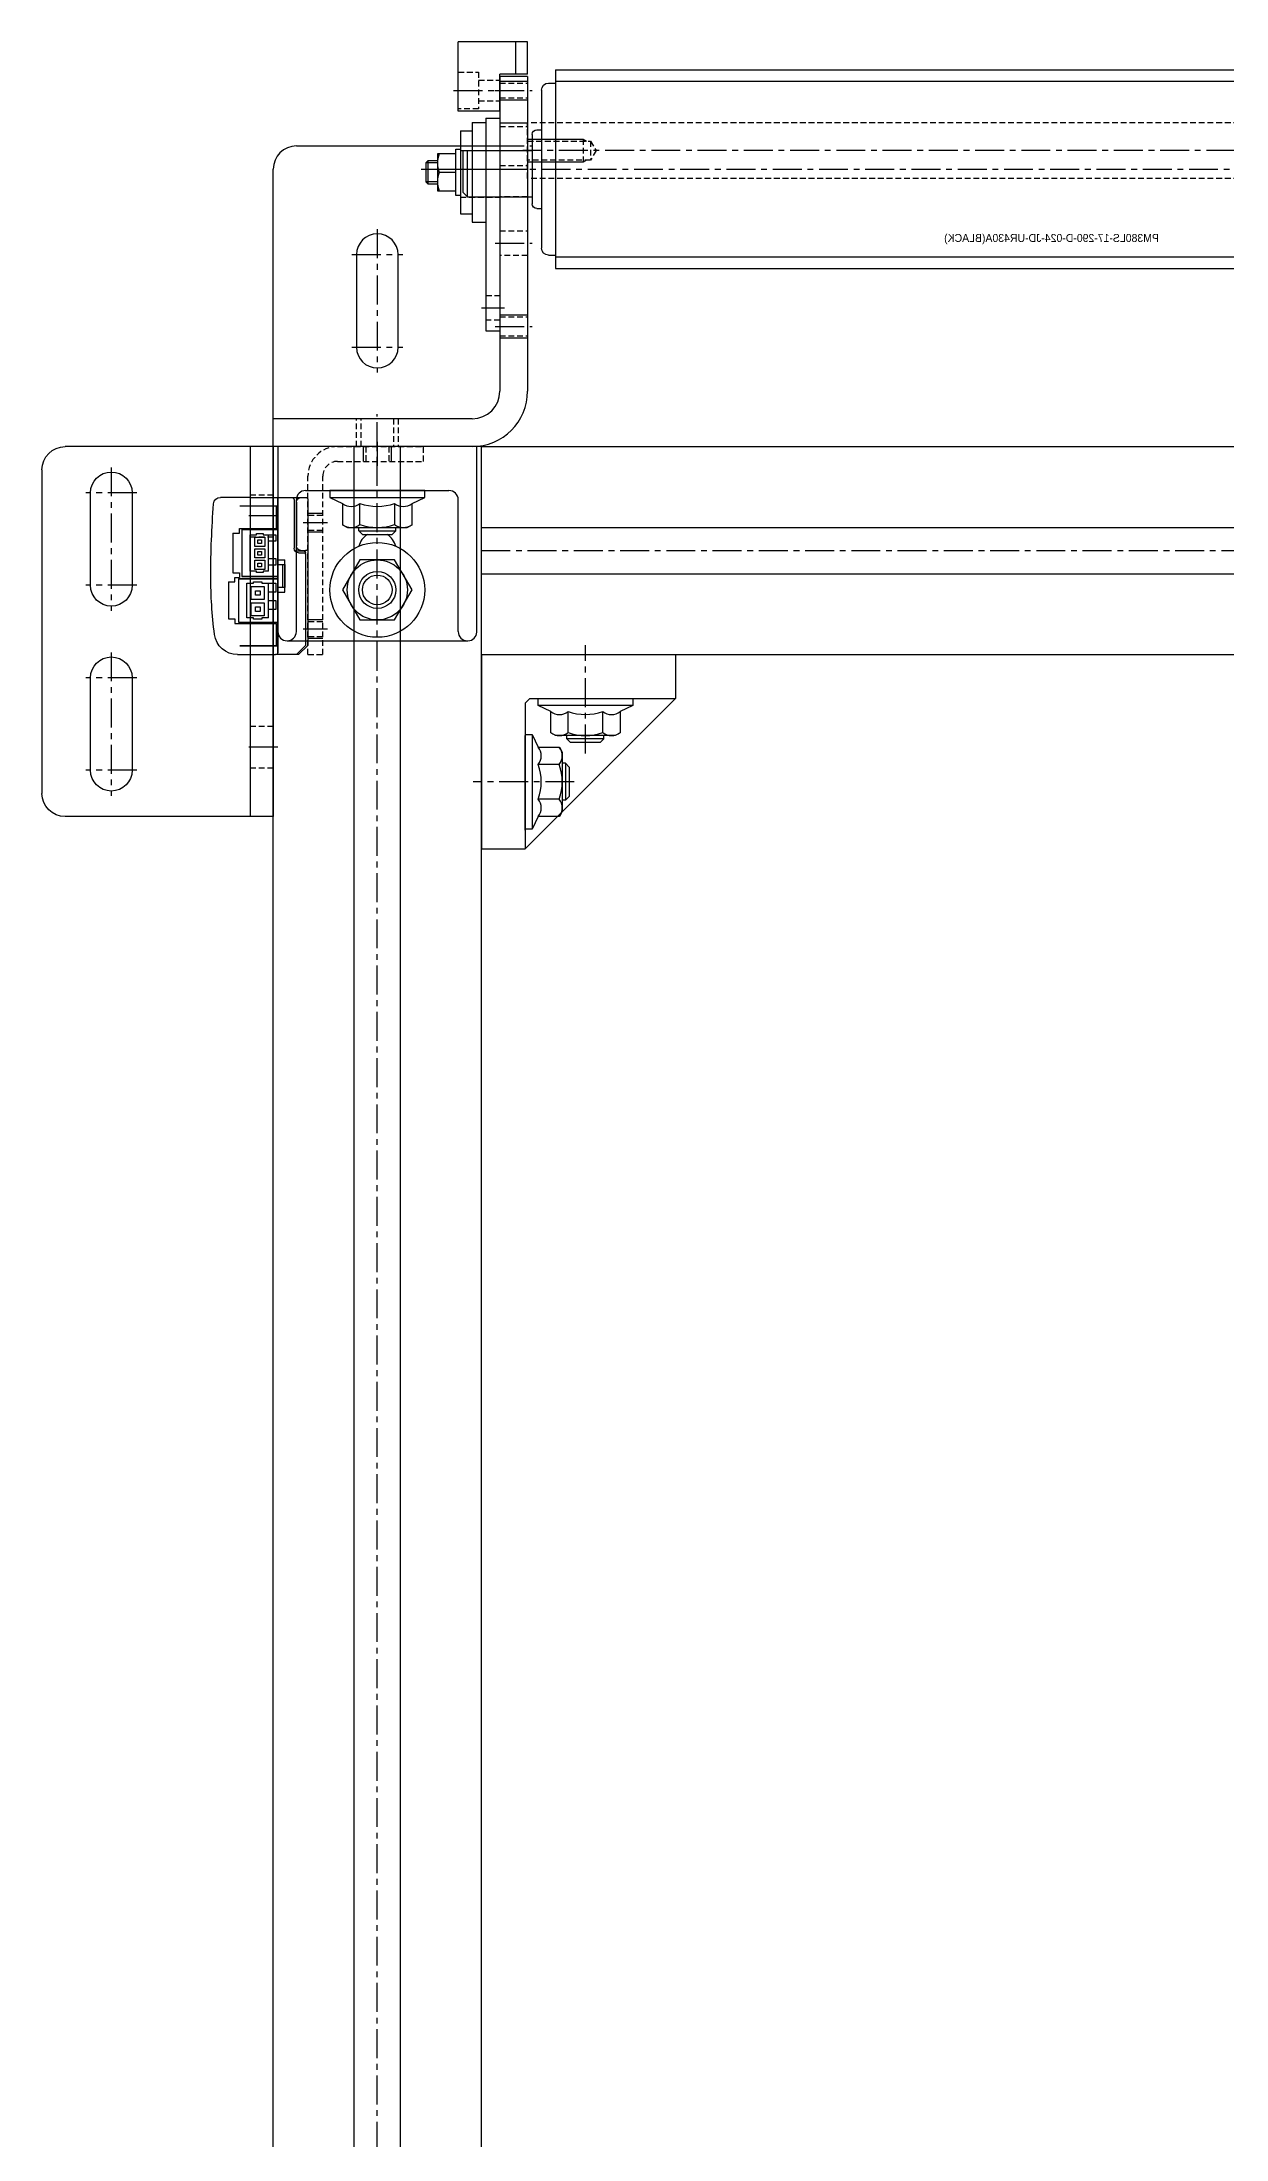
# Model space of a CAD drawing. Header units: inches. Extents: x 0 to 77285, y -118 to 40065.
# Drawn here: x 24385.6 to 24641.6, y 5371.6 to 5825.1 of the extents above; entities that cross this region are included whole.
import ezdxf
from ezdxf.enums import TextEntityAlignment as Align

# ---------------------------------------------------------------- set-up
doc = ezdxf.new("R2010")
doc.units = ezdxf.units.IN
doc.header["$LTSCALE"] = 5
doc.header["$MEASUREMENT"] = 0
doc.linetypes.add('CENTER', pattern=[2, 1.25, -0.25, 0.25, -0.25])
doc.linetypes.add('HIDDEN', pattern=[0.375, 0.25, -0.125])
for name, color, linetype in [('11', 1, 'CENTER'), ('22', 2, 'HIDDEN'), ('44', 4, 'Continuous'), ('55', 5, 'Continuous'), ('77', 40, 'HIDDEN'), ('A', 8, 'Continuous'), ('G', 231, 'Continuous'), ('T', 3, 'Continuous')]:
    doc.layers.add(name, color=color, linetype=linetype)
doc.styles.add('SCI', font='')
doc.styles.get('SCI').set_extended_font_data('Gulim')

# ---------------------------------------------------------------- blocks, each defined once
blk = doc.blocks.new('A$Cd39330c3E')
for p, q in [((-6, 10.1), (-6, -11.5)), ((-6, 10.1), (-3, 10.1)), ((-3, 11), (0, 11)), ((-3, 11), (-3, -35)), ((0, 11), (0, -35)), ((-8.5, 8.3), (-8.5, -9.7)), ((-8.5, 8.3), (-6, 8.3)), ((-15.57, 1.8), (-16, 1.37)), ((-16, 1.37), (-16, -2.77)), ((-13.5, 1.8), (-15.57, 1.8)), ((-15.57, 1.8), (-15.57, -3.2)), ((-9.5, 3.3), (-13.5, 3.3)), ((-13.5, 3.3), (-13.5, -4.7)), ((-9.5, -5.7), (-9.5, 4.3)), ((-9.5, 4.3), (-8.5, 4.3)), ((-9.5, -4.7), (-9.5, 3.3)), ((-8.5, 4.3), (-8.5, -5.7)), ((-16, -2.77), (-15.57, -3.2)), ((-15.57, -3.2), (-13.5, -3.2)), ((-9.5, -0.7), (-13.14, -0.7)), ((-13.5, -4.7), (-9.5, -4.7)), ((-8.5, -5.7), (-9.5, -5.7)), ((-8.5, -9.7), (-6, -9.7)), ((-6, -11.5), (-3, -11.5)), ((-3, -35), (0, -35))]:
    blk.add_line(p, q)
for centre in [(-7.72, 1.3), (-7.72, -2.7)]:
    blk.add_arc(centre, 5.78, 159.7438, 200.2562)
at = {"layer": '11'}
for p, q in [((-17, 0), (1, 0)), ((-4, -30), (1, -30))]:
    blk.add_line(p, q, dxfattribs=at)
at = {"layer": '22'}
for p, q in [((-8.5, 4.05), (0, 4.05)), ((-8.5, -6.05), (0, -6.05)), ((-3, -27.35), (0, -27.35)), ((0, -32.65), (-3, -32.65))]:
    blk.add_line(p, q, dxfattribs=at)
at = {"layer": 'T'}
for p, q in [((-13.5, 1.37), (-16, 1.37)), ((-13.5, -2.77), (-16, -2.77))]:
    blk.add_line(p, q, dxfattribs=at)
blk = doc.blocks.new('A$C00f3e74d')
for p, q in [((6, 10.5), (-9, 10.5)), ((-9, -4.5, 0), (-9, 10.5, 0)), ((3.36, 10.5), (3.36, 3.5)), ((6, 3.5, 0), (6, 10.5, 0)), ((6, 3.5), (0, 3.5)), ((0, -4.5), (0, 3.5)), ((0, -4.5), (-9, -4.5))]:
    blk.add_line(p, q)
at = {"layer": '11'}
blk.add_line((-10, 0), (2, 0), dxfattribs=at)
at = {"layer": '22'}
for p, q in [((-9, 4), (-4.6, 4)), ((-4.6, 4), (-4.6, -4)), ((-4.6, 2.25), (0, 2.25)), ((-4.6, -4), (-9, -4)), ((-4.6, -2.25), (0, -2.25))]:
    blk.add_line(p, q, dxfattribs=at)
blk = doc.blocks.new('A$C983f10cb')
for p, q in [((-10, 6), (292, 6, 0)), ((292, -6, 0), (292, 6, 0)), ((-10, -6), (292, -6, 0))]:
    blk.add_line(p, q)
at = {"layer": '11'}
blk.add_line((-11, 0), (293, 0, 0), dxfattribs=at)
at = {"layer": '22'}
for p, q in [((278.4, 2.07, 0), (277.21, 0, 0)), ((277.21, 0, 0), (278.4, -2.07, 0)), ((292, 2.07, 0), (278.4, 2.07, 0)), ((278.4, 2.07, 0), (278.4, -2.07, 0)), ((280, 2.5, 0), (280, -2.5, 0)), ((278.4, -2.07, 0), (292, -2.07, 0))]:
    blk.add_line(p, q, dxfattribs=at)
at = {"layer": 'T'}
for p, q in [((280, 2.5, 0), (279.25, 2.07, 0)), ((292, 2.5, 0), (280, 2.5, 0)), ((279.25, -2.07, 0), (280, -2.5, 0)), ((280, -2.5, 0), (292, -2.5, 0))]:
    blk.add_line(p, q, dxfattribs=at)
blk = doc.blocks.new('A$C76fe3149')
for p, q in [((285, 21.5), (-5, 21.5)), ((285, 19), (-5, 19)), ((285, 21.5), (285, -21.5)), ((286.46, 18.6), (285, 18.6)), ((288, 17.06), (288, -17.06)), ((289, 8.5), (288, 8.5)), ((290, 7.5), (290, -7.5)), ((305, 4), (290, 4)), ((304, -6), (304, 4)), ((305, 4), (305, -5)), ((289, -8.5), (288, -8.5)), ((304, -6), (290, -6)), ((305, -5), (304, -6)), ((285, -19), (-5, -19)), ((285, -21.5), (-5, -21.5)), ((286.46, -18.6), (285, -18.6))]:
    blk.add_line(p, q)
for centre, radius, start, end in [((286.46, 17.06), 1.54, 0, 90), ((289, 7.5), 1, 0, 90), ((289, -7.5), 1, 270, 0), ((286.46, -17.06), 1.54, 270, 0)]:
    blk.add_arc(centre, radius, start, end)
at = {"layer": '11'}
blk.add_line((308, 0), (-28, 0), dxfattribs=at)
at = {"layer": '44', "style": 'SCI'}
blk.add_text('PM380LS-17-290-D-024-JD-UR430A(BLACK)', height=1.7308, dxfattribs=at).set_placement((177.73, -14.89), align=Align.MIDDLE_CENTER)
blk = doc.blocks.new('A$C5e2dfa58')
for p, q in [((26.5, 80, 0), (26.5, 12)), ((32.5, 80), (26.5, 80)), ((32.5, 80, 0), (32.5, 12)), ((-17.5, 65, 0), (26.5, 65, 0)), ((-22.5, 0), (-22.5, 60)), ((20.5, 6), (-22.5, 6)), ((20.5, 0), (-22.5, 0))]:
    blk.add_line(p, q)
at = {"elevation": 0}
blk.add_lwpolyline([(4.5, 41.5, 1), (-4.5, 41.5), (-4.5, 21.5, 1), (4.5, 21.5)], format="xyb", close=True, dxfattribs=at)
for centre, radius, start, end in [((-17.5, 60, 0), 5, 90, 180), ((20.5, 12, 0), 6, 270, 0), ((20.5, 12, 0), 12, 270, 0)]:
    blk.add_arc(centre, radius, start, end)
at = {"layer": '11'}
for p, q in [((25.5, 77), (33.5, 77)), ((25.5, 65), (33.5, 65)), ((25.5, 60), (33.5, 60)), ((0, 47, 0), (0, 16, 0)), ((-5.5, 41.5, 0), (5.5, 41.5, 0)), ((25.5, 44, 0), (33.5, 44, 0)), ((25.5, 26, 0), (33.5, 26, 0)), ((-5.5, 21.5, 0), (5.5, 21.5, 0)), ((0, -1), (0, 7))]:
    blk.add_line(p, q, dxfattribs=at)
at = {"layer": '22'}
for p, q in [((26.5, 78.62), (32.5, 78.62)), ((26.5, 75.38), (32.5, 75.38)), ((26.5, 69.19), (32.5, 69.19)), ((26.5, 60.81), (32.5, 60.81)), ((32.5, 54), (26.5, 54)), ((26.5, 46.65, 0), (32.5, 46.65, 0)), ((32.5, 41.35, 0), (26.5, 41.35, 0)), ((26.5, 28.07, 0), (32.5, 28.07, 0)), ((26.5, 23.93, 0), (32.5, 23.93, 0)), ((-4.5, 0), (-4.5, 6)), ((4.5, 6), (4.5, 0))]:
    blk.add_line(p, q, dxfattribs=at)
at = {"layer": '77'}
for p, q in [((-3.5, 0, 0), (-3.5, 6, 0)), ((3.5, 6, 0), (3.5, 0, 0))]:
    blk.add_line(p, q, dxfattribs=at)
at = {"layer": 'T'}
for p, q in [((26.5, 79), (32.5, 79)), ((26.5, 75), (32.5, 75)), ((26.5, 70), (32.5, 70)), ((26.5, 60), (32.5, 60)), ((26.5, 28.5, 0), (32.5, 28.5, 0)), ((26.5, 23.5, 0), (32.5, 23.5, 0))]:
    blk.add_line(p, q, dxfattribs=at)
blk = doc.blocks.new('A$C35e5d4fbE')
for p, q in [((-2, 33.5), (-2, 2)), ((4.5, 34), (-1.5, 34)), ((0.5, 33), (0.5, 23.5)), ((1, 33.5), (1, 23)), ((10.32, 34), (1.5, 34)), ((4.5, 20.5), (4.5, 34)), ((4.5, 0), (4.5, 34)), ((4.6, 34), (4.6, 32.1)), ((4.6, 32.1), (12.73, 32.1)), ((4.6, 32.1), (12.73, 32.1)), ((4.8, 27.27), (4.8, 32.1)), ((10.32, 34), (16.89, 34)), ((12.8, 27.27), (4.8, 27.27)), ((12.8, 26.27), (12.8, 27.27)), ((4.5, 27.07), (12.3, 27.07)), ((4.5, 27.07), (4.5, 16.92)), ((12.1, 27.07), (4.7, 27.07)), ((7.65, 25.92), (4.9, 25.92)), ((4.9, 25.92), (4.9, 24.52)), ((4.9, 24.52), (6.5, 24.52)), ((6.5, 18.07), (6.5, 25.92)), ((9.5, 25.42), (7.3, 25.42)), ((7.3, 25.42), (7.3, 23.42)), ((7.3, 23.42), (9.5, 23.42)), ((9.5, 22.92), (7.3, 22.92)), ((7.3, 22.92), (7.3, 20.92)), ((9.15, 26.22), (7.65, 26.22)), ((7.65, 26.22), (7.65, 25.92)), ((8.8, 24.82), (8, 24.82)), ((8, 24.82), (8, 24.02)), ((8, 24.02), (8.8, 24.02)), ((8.8, 24.02), (8.8, 24.82)), ((9.15, 25.92), (9.15, 26.22)), ((10.5, 25.92), (9.15, 25.92)), ((9.5, 23.42), (9.5, 25.42)), ((9.5, 20.92), (9.5, 22.92)), ((10.5, 18.07), (10.5, 25.92)), ((12.3, 27.07), (12.3, 16.92)), ((14.2, 26.27), (12.8, 26.27)), ((14.2, 26.27), (14.2, 17.7)), ((-0.5, 22.5), (-1.5, 22.5)), ((-1.5, 21.7), (-1.5, 22.1)), ((-1.5, 21.7), (-1.5, 2)), ((-1.2, 22.4), (0.8, 22.4)), ((0, 22), (-1.2, 22)), ((3, 13.5), (3, 20.5)), ((4.5, 20.5), (3, 20.5)), ((3, 19.5), (3, 14.5)), ((4.5, 19.5), (3, 19.5)), ((3.5, 19.5), (3.5, 14.5)), ((6.5, 20.77), (4.9, 20.77)), ((4.9, 20.77), (4.9, 19.37)), ((4.9, 19.37), (6.5, 19.37)), ((7.3, 20.92), (9.5, 20.92)), ((9.5, 20.42), (7.3, 20.42)), ((7.3, 20.42), (7.3, 18.42)), ((7.3, 18.42), (9.5, 18.42)), ((8.8, 22.32), (8, 22.32)), ((8, 22.32), (8, 21.52)), ((8, 21.52), (8.8, 21.52)), ((8.8, 19.82), (8, 19.82)), ((8, 19.82), (8, 19.02)), ((8, 19.02), (8.8, 19.02)), ((8.8, 21.52), (8.8, 22.32)), ((8.8, 19.02), (8.8, 19.82)), ((9.5, 18.42), (9.5, 20.42)), ((3, 14.5), (4.5, 14.5)), ((12.3, 16.92), (4.5, 16.92)), ((4.5, 16.43), (13, 16.43)), ((4.5, 16.43), (4.5, 7.03)), ((4.5, 14.71), (4.5, 14.71)), ((4.7, 16.92), (12.1, 16.92)), ((12.8, 16.43), (4.7, 16.43)), ((7.95, 15.48), (4.9, 15.48)), ((4.9, 15.48), (4.9, 13.53)), ((6.5, 18.07), (7.65, 18.07)), ((6.5, 7.98), (6.5, 15.48)), ((10.25, 14.73), (7.45, 14.73)), ((7.45, 14.73), (7.45, 11.93)), ((7.65, 18.07), (7.65, 17.77)), ((7.65, 17.77), (9.15, 17.77)), ((9.75, 15.78), (7.95, 15.78)), ((7.95, 15.78), (7.95, 15.48)), ((9.35, 13.83), (8.35, 13.83)), ((8.35, 13.83), (8.35, 12.83)), ((9.15, 17.77), (9.15, 18.07)), ((9.15, 18.07), (10.5, 18.07)), ((9.35, 12.83), (9.35, 13.83)), ((9.75, 15.48), (9.75, 15.78)), ((11.2, 15.48), (9.75, 15.48)), ((10.25, 11.93), (10.25, 14.73)), ((11.2, 7.98), (11.2, 15.48)), ((14.2, 17.7), (12.8, 17.7)), ((12.8, 17.7), (12.8, 16.7)), ((13.8, 16.7), (12.8, 16.7)), ((13, 16.43), (13, 7.03)), ((13.8, 15.75), (13.8, 16.7)), ((15, 15.75), (13.8, 15.75)), ((15.2, 15.75), (13.8, 15.75)), ((15.2, 15.75), (15.2, 7.75)), ((4.5, 13.5), (3, 13.5)), ((4.5, 0), (4.5, 13.5)), ((4.9, 13.53), (6.5, 13.53)), ((6.5, 11.68), (4.9, 11.68)), ((4.9, 11.68), (4.9, 9.73)), ((4.9, 9.73), (6.5, 9.73)), ((7.45, 11.93), (10.25, 11.93)), ((10.25, 11.23), (7.45, 11.23)), ((7.45, 11.23), (7.45, 8.43)), ((8.35, 12.83), (9.35, 12.83)), ((9.35, 10.33), (8.35, 10.33)), ((8.35, 10.33), (8.35, 9.33)), ((8.35, 9.33), (9.35, 9.33)), ((9.35, 9.33), (9.35, 10.33)), ((10.25, 8.43), (10.25, 11.23)), ((13, 7.03), (4.5, 7.03)), ((4.5, 6.56), (4.5, 0.36)), ((4.8, 1.9), (4.8, 6.75)), ((13.8, 6.75), (4.8, 6.75)), ((6.5, 7.98), (7.95, 7.98)), ((7.45, 8.43), (10.25, 8.43)), ((7.95, 7.98), (7.95, 7.68)), ((7.95, 7.68), (9.75, 7.68)), ((9.75, 7.68), (9.75, 7.98)), ((9.75, 7.98), (11.2, 7.98)), ((15.2, 7.75), (13.8, 7.75)), ((13.8, 7.75), (13.8, 6.75)), ((0, 0), (-2, 2)), ((-1.5, 2), (0.5, 0)), ((0, 0), (4.5, 0)), ((4.5, 1.9), (12.73, 1.9)), ((4.8, 1.9), (4.5, 1.9)), ((12.73, 1.9), (4.8, 1.9)), ((0.5, 0), (5, 0)), ((13.24, 0), (5, 0))]:
    blk.add_line(p, q)
for centre, radius, start, end in [((-1.5, 33.5), 0.5, 90, 180), ((-0.5, 33), 1, 0, 90), ((1.5, 33.5), 0.5, 90, 180), ((16.89, 32.5), 1.5, 4.4785, 90), ((-181, 17), 200, 0, 4.4785), ((-1.5, 23), 0.5, 180, 270), ((-0.5, 23.5), 1, 270, 0), ((0, 23), 1, 270, 0), ((-1.2, 22.1), 0.3, 90, 180), ((-1.2, 21.7), 0.3, 90, 180), ((-81, 17), 100, 352.7433, 0), ((13.24, 5), 5, 270, 352.7433)]:
    blk.add_arc(centre, radius, start, end)
blk = doc.blocks.new('A$Cfc1fbcc6')
for p, q in [((6.4, 39.5), (25, 39.5)), ((6.4, 36.3), (25, 36.3)), ((25, 36.3), (25, 39.5)), ((0, -5.5), (0, 33.1)), ((3.2, -5.5), (3.2, 33.1)), ((0, -5.5), (3.2, -5.5))]:
    blk.add_line(p, q)
for radius in [6.4, 3.2]:
    blk.add_arc((6.4, 33.1), radius, 90, 180)
at = {"layer": '11'}
for p, q in [((15, 40.5), (15, 35.3)), ((15, 40.5), (15, 35.3)), ((4.2, 23), (-1, 23)), ((4.2, 0), (-1, 0))]:
    blk.add_line(p, q, dxfattribs=at)
at = {"layer": '22'}
for p, q in [((12.54, 39.5), (12.54, 36.3)), ((17.46, 39.5), (17.46, 36.3)), ((3.2, 24.62), (0, 24.62)), ((3.2, 21.38), (0, 21.38)), ((3.2, 1.62), (0, 1.62)), ((3.2, -1.62), (0, -1.62))]:
    blk.add_line(p, q, dxfattribs=at)
at = {"layer": 'T'}
for p, q in [((12, 36.3), (12, 39.5)), ((18, 39.5), (18, 36.3)), ((3.2, 25), (0, 25)), ((3.2, 21), (0, 21)), ((3.2, 2), (0, 2)), ((3.2, -2), (0, -2))]:
    blk.add_line(p, q, dxfattribs=at)
blk = doc.blocks.new('A$C7f854954')
blk.add_blockref('A$C5e2dfa58', (-183.5, 0))
at = {"layer": '22', "xscale": -1}
blk.add_blockref('A$C983f10cb', (141, 64, 0), dxfattribs=at)
at = {"layer": '44'}
blk.add_blockref('A$Cd39330c3E', (-157, 60, 0), dxfattribs=at)
at = {"layer": '55', "xscale": -1}
for name, p in [('A$C76fe3149', (140, 60, 0)), ('A$C35e5d4fbE', (-200.5, -45))]:
    blk.add_blockref(name, p, dxfattribs=at)
at = {"layer": '77'}
blk.add_blockref('A$Cfc1fbcc6', (-198.5, -39.5), dxfattribs=at)
at = {"layer": 'G'}
blk.add_blockref('A$C00f3e74d', (-157, 77, 0), dxfattribs=at)
blk = doc.blocks.new('A$Ce5460b59')
for p, q in [((0, 0, 0), (45, 0, 0)), ((0, 0), (0, -80)), ((5, 0), (5, -80)), ((50, -5), (50, -75)), ((0, -80, 0), (45, -80, 0))]:
    blk.add_line(p, q)
blk.add_lwpolyline([(39.5, -10, 1), (30.5, -10), (30.5, -30, 1), (39.5, -30)], format="xyb", close=True)
at = {"elevation": 0}
blk.add_lwpolyline([(39.5, -50, 1), (30.5, -50), (30.5, -70, 1), (39.5, -70)], format="xyb", close=True, dxfattribs=at)
for centre, start, end in [((45, -5, 0), 0, 90), ((45, -75, 0), 270, 0)]:
    blk.add_arc(centre, 5, start, end)
at = {"layer": '11'}
for p, q in [((35, -4.5), (35, -35.5)), ((29.5, -10), (40.5, -10)), ((-1, -15, 0), (6, -15, 0)), ((29.5, -30), (40.5, -30)), ((35, -44.5, 0), (35, -75.5, 0)), ((29.5, -50, 0), (40.5, -50, 0)), ((-1, -65, 0), (6, -65, 0)), ((29.5, -70, 0), (40.5, -70, 0))]:
    blk.add_line(p, q, dxfattribs=at)
at = {"layer": '22'}
for p, q in [((0, -10.5, 0), (5, -10.5, 0)), ((5, -19.5, 0), (0, -19.5, 0)), ((0, -60.5, 0), (5, -60.5, 0)), ((5, -69.5, 0), (0, -69.5, 0))]:
    blk.add_line(p, q, dxfattribs=at)
blk = doc.blocks.new('A$C632A6005')
for p, q in [((-21.5, 0), (-21.5, -40)), ((21.5, 0), (-21.5, 0)), ((21.5, -40.1), (21.5, 0)), ((-17.5, -40), (-17.5, -11.5)), ((-15.5, -9.5), (15.5, -9.5)), ((10.25, -9.5), (-10.25, -9.5)), ((-10.25, -9.5), (-10.25, -11)), ((-10.25, -11), (10.25, -11)), ((-10.25, -11), (-7.51, -12.3)), ((-7.51, -12.3), (-7.51, -16.89)), ((-3.75, -16.86), (-3.75, -12.3)), ((3.76, -16.86), (3.76, -12.3)), ((7.51, -12.3), (10.25, -11)), ((7.51, -16.89), (7.51, -12.3)), ((10.25, -11), (10.25, -9.5)), ((17.5, -40), (17.5, -11.5)), ((-7.51, -16.89), (-6.44, -17.5)), ((-6.44, -17.5), (6.45, -17.5)), ((-4, -18.2), (-4, -17.5)), ((4, -18.2), (4, -17.5)), ((6.45, -17.5), (7.51, -16.89)), ((-4, -18.2), (4, -18.2)), ((-3.2, -19), (-4, -18.2)), ((-3.2, -19), (3.2, -19)), ((3.2, -19), (4, -18.2)), ((-3.75, -24.5), (-7.5, -31)), ((3.75, -24.5), (-3.75, -24.5)), ((7.51, -31), (3.75, -24.5)), ((-7.5, -31), (-3.75, -37.5)), ((3.75, -37.5), (7.51, -31)), ((-3.75, -37.5), (3.75, -37.5)), ((-19.5, -42), (19.6, -42))]:
    blk.add_line(p, q)
for radius in [10.25, 6.5, 4, 3.2]:
    blk.add_circle((0, -31), radius)
for centre, radius, start, end in [((-15.5, -11.5), 2, 90, 180), ((-5.63, -9.89), 3.06, 232.1211, 307.8789), ((0, -1.68), 11.26, 250.5288, 289.4712), ((5.63, -9.89), 3.06, 232.1211, 307.8789), ((15.5, -11.5), 2, 0, 90), ((-5.63, -14.44), 3.06, 232.1211, 307.8789), ((0, -6.24), 11.26, 250.5288, 289.4712), ((5.63, -14.44), 3.06, 232.1211, 307.8789), ((0, -22.5), 4.1, 121.3886, 166.7272), ((0, -22.5), 4.1, 13.2728, 58.6114), ((-19.5, -40), 2, 180, 270), ((-19.5, -40), 2, 270, 0), ((19.5, -40), 2, 180, 270), ((19.6, -40.1), 1.9, 270, 0)]:
    blk.add_arc(centre, radius, start, end)
blk = doc.blocks.new('af!@$!2^^&&@$aD읾ㅇㄹA$C5BB358B1')
for p, q in [((1.74, 42), (43.74, 42)), ((1.74, 42), (1.74, 0)), ((43.74, 42), (43.74, 32.5)), ((12.24, 32.5), (11.24, 31.5)), ((43.74, 32.5), (11.24, 0)), ((12.24, 32.5), (43.74, 32.5)), ((13.99, 32.5), (34.49, 32.5)), ((13.99, 31), (13.99, 32.5)), ((34.49, 32.5), (34.49, 31)), ((11.24, 31.5), (11.24, 0)), ((34.49, 31), (13.99, 31)), ((16.73, 29.7), (13.99, 31)), ((16.73, 25.11), (16.73, 29.7)), ((20.48, 25.14), (20.48, 29.7)), ((27.99, 25.14), (27.99, 29.7)), ((34.49, 31), (31.74, 29.7)), ((31.74, 29.7), (31.74, 25.11)), ((11.24, 24.75), (12.74, 24.75)), ((11.24, 4.04), (11.24, 24.54)), ((12.74, 24.75), (12.74, 4.25)), ((12.74, 24.75), (14.04, 22.01)), ((17.79, 24.5), (16.73, 25.11)), ((30.68, 24.5), (17.79, 24.5)), ((20.24, 23.8), (20.24, 24.5)), ((28.24, 23.8), (20.24, 23.8)), ((21.04, 23), (20.24, 23.8)), ((27.44, 23), (21.04, 23)), ((27.44, 23), (28.24, 23.8)), ((28.24, 23.8), (28.24, 24.5)), ((31.74, 25.11), (30.68, 24.5)), ((14.04, 22.01), (18.63, 22.01)), ((18.59, 18.25), (14.04, 18.25)), ((18.63, 22.01), (19.24, 20.94)), ((19.24, 20.94), (19.24, 8.06)), ((19.94, 18.5), (19.24, 18.5)), ((19.94, 18.5), (19.94, 10.5)), ((20.74, 17.7), (19.94, 18.5)), ((20.74, 17.7), (20.74, 11.3)), ((18.59, 10.75), (14.04, 10.75)), ((19.94, 10.5), (19.24, 10.5)), ((20.74, 11.3), (19.94, 10.5)), ((14.04, 6.99), (12.74, 4.25)), ((18.63, 6.99), (14.04, 6.99)), ((19.24, 8.06), (18.63, 6.99)), ((12.74, 4.25), (11.24, 4.25)), ((1.74, 0), (11.24, 0))]:
    blk.add_line(p, q)
for centre, radius, start, end in [((18.61, 32.11), 3.06, 232.1211, 307.8789), ((24.24, 40.32), 11.26, 250.5288, 289.4712), ((29.87, 32.11), 3.06, 232.1211, 307.8789), ((18.61, 27.56), 3.06, 232.1211, 307.8789), ((24.24, 35.76), 11.26, 250.5288, 289.4712), ((29.87, 27.56), 3.06, 232.1211, 307.8789), ((11.62, 20.13), 3.06, 322.1211, 37.8789), ((3.42, 14.5), 11.26, 340.5288, 19.4712), ((16.18, 20.13), 3.06, 322.1211, 37.8789), ((7.98, 14.5), 11.26, 340.5288, 19.4712), ((11.62, 8.87), 3.06, 322.1211, 37.8789), ((16.18, 8.87), 3.06, 322.1211, 37.8789)]:
    blk.add_arc(centre, radius, start, end)
at = {"layer": '11'}
for p, q in [((24.24, 20.66), (24.24, 44.03)), ((21.83, 14.5), (0, 14.5))]:
    blk.add_line(p, q, dxfattribs=at)
blk = doc.blocks.new('A$C476ed50a')
for p, q in [((-20, -708.5, 0), (-20, 0)), ((25, 0), (-20, 0)), ((25, 0), (347, 0)), ((25, -708.5, 0), (25, 0)), ((25, -45), (347, -45))]:
    blk.add_line(p, q)
at = {"layer": '11'}
for p, q in [((2.5, -708.5, 0), (2.5, 0)), ((25, -22.5), (347, -22.5))]:
    blk.add_line(p, q, dxfattribs=at)
at = {"layer": 'A'}
for p, q in [((-2.5, -708.5, 0), (-2.5, 0)), ((7.5, -708.5, 0), (7.5, 0)), ((25, -17.5), (347, -17.5)), ((25, -27.5), (347, -27.5))]:
    blk.add_line(p, q, dxfattribs=at)
at = {"layer": '44'}
blk.add_blockref('A$C632A6005', (2.5, 0), dxfattribs=at)
at = {"layer": '44', "extrusion": (0, 0, -1), "xscale": -1, "zscale": -1}
blk.add_blockref('af!@$!2^^&&@$aD읾ㅇㄹA$C5BB358B1', (-23.26, -87), dxfattribs=at)
blk = doc.blocks.new('A$C2e8a72d3')
blk.add_blockref('A$C476ed50a', (-186, 0))
at = {"xscale": -1}
blk.add_blockref('A$Ce5460b59', (-206, 0), dxfattribs=at)

msp = doc.modelspace()

# ---------------------------------------------------------------- block references
for name in ['A$C7f854954', 'A$C2e8a72d3']:
    msp.add_blockref(name, (24641.64404884, 5737.55931601, 0.00000001))

doc.saveas('drawing.dxf')
